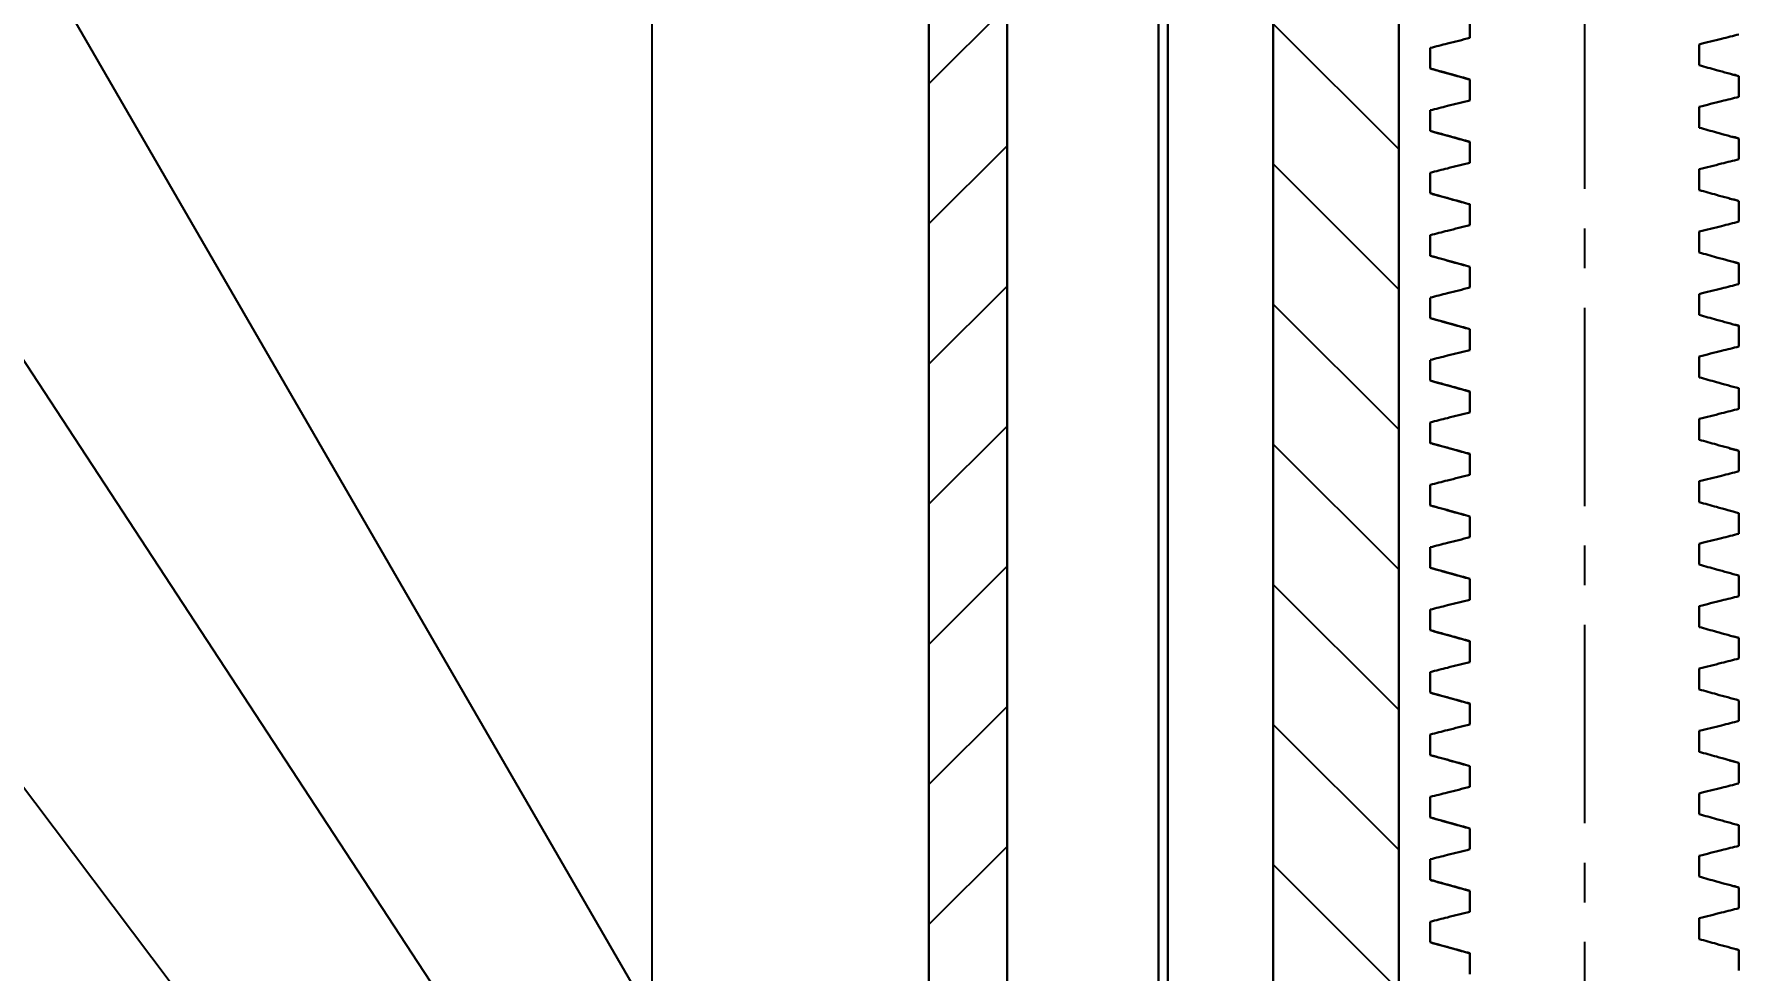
# Model space of a CAD drawing. Header units: millimetres. Extents: x 0 to 2406, y -938 to 757.
# Drawn here: x 2070.6 to 2125.7, y -640.1 to -610.1 of the extents above; entities that cross this region are included whole.
import ezdxf

# ---------------------------------------------------------------- set-up
doc = ezdxf.new("R2010")
doc.units = ezdxf.units.MM
doc.header["$PDSIZE"] = -1
doc.linetypes.add('CENTER', pattern=[10.16, 6.35, -1.27, 1.27, -1.27])
doc.layers.add('10', color=7, linetype='Continuous')
doc.styles.add('SLDTEXTSTYLE2', font='TXT', dxfattribs={"width": 0.7})
doc.dimstyles.new('SLDDIMSTYLE1', dxfattribs={"dimtxt": 3.5, "dimasz": 4.08, "dimexe": 0, "dimexo": 0.0625, "dimgap": 0.875, "dimtad": 2, "dimrnd": 1e-09, "dimzin": 4, "dimdsep": 46, "dimtxsty": 'SLDTEXTSTYLE2', "dimsah": 1, "dimcen": 0.09, "dimadec": 0, "dimazin": 1, "dimtfac": 1, "dimtofl": 0, "dimtmove": 0, "dimatfit": 3, "dimfxl": 1, "dimfrac": 2, "dimtolj": 1, "dimtzin": 12, "dimarcsym": 0})
doc.dimstyles.new('SLDDIMSTYLE4', dxfattribs={"dimtxt": 0.18, "dimasz": 4.08, "dimexe": 0, "dimexo": 0.0625, "dimgap": 0, "dimtad": 0, "dimtih": 1, "dimtoh": 1, "dimdec": 0, "dimrnd": 1e-09, "dimzin": 0, "dimdsep": 46, "dimtxsty": 'Standard', "dimsah": 1, "dimcen": 0.09, "dimadec": 0, "dimazin": 0, "dimtfac": 4.08, "dimtdec": 0, "dimtofl": 0, "dimtmove": 0, "dimatfit": 3, "dimfxl": 1, "dimfrac": 2, "dimtolj": 1, "dimtzin": 0, "dimarcsym": 0})

# ---------------------------------------------------------------- blocks, each defined once
blk = doc.blocks.new('*D78')
at = {"layer": '10', "color": 0, "lineweight": -2, "transparency": 16777216}
for p, q in [((2123.066, -512.064), (2090.361, -512.064)), ((2090.361, -711.884), (2090.361, -516.144)), ((2125.105, -715.964), (2090.361, -715.964))]:
    blk.add_line(p, q, dxfattribs=at)
at = {"layer": '10', "color": 0, "transparency": 16777216}
for points in [[(2089.681, -516.144), (2091.041, -516.144), (2090.361, -512.064)], [(2089.681, -711.884), (2091.041, -711.884), (2090.361, -715.964)]]:
    blk.add_solid(points, dxfattribs=at)
at = {"layer": 'Defpoints', "color": 0, "transparency": 16777216}
for p in [(2090.361, -512.064), (2123.128, -512.064), (2125.168, -715.964)]:
    blk.add_point(p, dxfattribs=at)
at = {"layer": '10', "color": 0, "lineweight": 25, "transparency": 16777216, "insert": (2083.486, -599.575), "char_height": 3.5, "attachment_point": 2, "rotation": 90, "style": 'SLDTEXTSTYLE2'}
blk.add_mtext('\\A1;{\\Fgbenor|c134;\\H1.71429x;204}', dxfattribs=at)

msp = doc.modelspace()

# ---------------------------------------------------------------- hatches: boundary and pattern name
at = {"layer": '10', "linetype": 'Continuous', "lineweight": 25}
h = msp.add_hatch(dxfattribs=at)
h.set_pattern_fill('ANSI31', color=256, angle=90, style=0)
h.set_pattern_definition([(135, (1688.1174, -964.403), (-2.245064, -2.245064), [])])
edge = h.paths.add_edge_path(flags=0)
edge.add_line((2106.4256849, -706.9644928), (2112.2617888, -706.9644928))
edge.add_line((2112.2617888, -706.9644928), (2112.2617888, -691.4644928))
edge.add_line((2112.2617888, -691.4644928), (2114.2739086, -691.4644928))
edge.add_line((2114.2739086, -691.4644928), (2114.2739086, -492.1147079))
edge.add_spline(control_points=[(2114.2739086, -492.1147079), (2114.1899202, -492.0646482), (2114.1059393, -492.014576), (2114.0219649, -491.9644928)], knot_values=[0.013742572, 0.013742572, 0.013742572, 0.013742572, 0.0140322545, 0.0140322545, 0.0140322545, 0.0140322545], weights=[1, 1, 1, 1], degree=3, periodic=0)
edge.add_line((2114.0219649, -491.9644928), (2114.0219649, -458.4644928))
edge.add_spline(control_points=[(2114.0219649, -458.4644928), (2113.5186015, -457.9648567), (2113.0156696, -457.4647857), (2112.5129589, -456.9644928)], knot_values=[0.0187995827, 0.0187995827, 0.0187995827, 0.0187995827, 0.0209215817, 0.0209215817, 0.0209215817, 0.0209215817], weights=[1, 1, 1, 1], degree=3, periodic=0)
edge.add_line((2112.5129589, -456.9644928), (2111.0570622, -456.9644928))
edge.add_spline(control_points=[(2111.0570622, -456.9644928), (2110.7895198, -457.2311228), (2110.5220168, -457.4977924), (2110.2545445, -457.7644928)], knot_values=[0.0262010486, 0.0262010486, 0.0262010486, 0.0262010486, 0.0273347172, 0.0273347172, 0.0273347172, 0.0273347172], weights=[1, 1, 1, 1], degree=3, periodic=0)
edge.add_line((2110.2545445, -457.7644928), (2110.2545445, -688.9644928))
edge.add_line((2110.2545445, -688.9644928), (2106.4256849, -688.9644928))
edge.add_line((2106.4256849, -688.9644928), (2106.4256849, -706.9644928))
h = msp.add_hatch(dxfattribs=at)
h.set_pattern_fill('ANSI31', color=256, style=0)
h.set_pattern_definition([(45, (1688.1174, -964.403), (-2.245064, 2.245064), [])])
h.paths.add_polyline_path([(2099.2256849, -715.9644928), (2101.7256849, -715.9644928), (2101.7256849, -495.9644928), (2100.0256849, -495.9644928), (2100.0256849, -497.9644928), (2099.2256849, -497.9644928)], flags=0)

# ---------------------------------------------------------------- linework, layer by layer
at = {"color": 7, "linetype": 'Continuous', "lineweight": 30}
for p, q in [((2110.2545445, -688.9644928), (2110.2545445, -457.7644928)), ((2114.2739086, -691.4644928), (2114.2739086, -492.1147079)), ((2101.7256849, -715.9644928), (2101.7256849, -495.9644928)), ((2099.2256849, -715.9644928), (2099.2256849, -497.9644928)), ((2106.5756849, -688.9644928), (2106.5756849, -507.9644928)), ((2106.8756849, -688.9644928), (2106.8756849, -507.9644928)), ((2116.5533367, -609.5254174), (2116.5533367, -610.1954174)), ((2115.2836568, -611.1747093), (2115.2836568, -610.5146286)), ((2123.8980331, -611.0712249), (2123.8980331, -610.4012249)), ((2116.5533367, -611.5254174), (2116.5533367, -612.1954174)), ((2125.1677129, -611.4225695), (2125.1677129, -612.0826925)), ((2115.2836568, -613.1746797), (2115.2836568, -612.5138443)), ((2123.8980331, -613.0712249), (2123.8980331, -612.4012249)), ((2115.3883608, -613.1993279), (2115.2836574, -613.1746799)), ((2116.5533367, -613.5254174), (2116.5533367, -614.1954174)), ((2125.1677129, -613.4165994), (2125.1677129, -614.0826863)), ((2123.8980331, -615.0712249), (2123.8980331, -614.4012249)), ((2115.2836568, -615.1747131), (2115.2836568, -614.5145163)), ((2115.3950038, -615.20002), (2115.2836571, -615.1747132)), ((2123.9837681, -615.0950808), (2123.8980331, -615.0704455)), ((2125.1677129, -615.4225505), (2125.1677129, -616.0828118)), ((2116.5533367, -615.5254174), (2116.5533367, -616.1954174)), ((2115.2836568, -617.1753555), (2115.2836568, -616.5144186)), ((2123.8980331, -617.0712249), (2123.8980331, -616.4012249)), ((2115.3580596, -617.1988648), (2115.2836541, -617.1753544)), ((2116.5533367, -617.5254174), (2116.5533367, -618.1954174)), ((2125.1677129, -617.4210602), (2125.1677129, -618.0826236)), ((2115.2836568, -619.1746725), (2115.2836568, -618.5199065)), ((2123.8980331, -619.0712249), (2123.8980331, -618.4012249)), ((2115.3662761, -619.1983687), (2115.2836575, -619.1746727)), ((2116.5533367, -619.5254174), (2116.5533367, -620.1954174)), ((2125.1677129, -619.4166001), (2125.1677129, -620.0826863)), ((2123.8980331, -621.0712249), (2123.8980331, -620.4012249)), ((2115.2836568, -621.1746144), (2115.2836568, -620.5161929)), ((2115.3719995, -621.1991801), (2115.283658, -621.1746149)), ((2116.5533367, -621.5254174), (2116.5533367, -622.1954174)), ((2125.1677129, -621.4228486), (2125.1677129, -622.0827839)), ((2115.2836568, -623.1760804), (2115.2836568, -622.5145979)), ((2123.8980331, -623.0712249), (2123.8980331, -622.4012249)), ((2115.3518392, -623.1934614), (2115.28365, -623.1760774)), ((2116.5533367, -623.5254174), (2116.5533367, -624.1954174)), ((2125.167713, -623.4226103), (2124.8664117, -623.3504185)), ((2125.1677129, -623.4226103), (2125.1677129, -624.0827348)), ((2115.2836568, -625.1746402), (2115.2836568, -624.5145798)), ((2123.8980331, -625.0712249), (2123.8980331, -624.4012249)), ((2115.3754427, -625.1986758), (2115.2836578, -625.1746406)), ((2125.1677129, -625.4225603), (2125.1677129, -626.0826853)), ((2116.5533367, -625.5254174), (2116.5533367, -626.1954174)), ((2115.2836568, -627.1748634), (2115.2836568, -626.5145594)), ((2123.8980331, -627.0712249), (2123.8980331, -626.4012249)), ((2116.5533367, -627.5254174), (2116.5533367, -628.1954174)), ((2125.1677129, -627.423094), (2125.1677129, -628.0828921)), ((2115.2836568, -629.1742924), (2115.2836568, -628.5155103)), ((2123.8980331, -629.0712249), (2123.8980331, -628.4012249)), ((2115.3623041, -629.1989426), (2115.283659, -629.1742933)), ((2116.5533367, -629.5254174), (2116.5533367, -630.1954174)), ((2125.1677129, -629.4224723), (2125.1677129, -630.0826618)), ((2115.2836568, -631.1743917), (2115.2836568, -630.5142455)), ((2123.8980331, -631.0712249), (2123.8980331, -630.4012249)), ((2115.3576131, -631.1985765), (2115.2836585, -631.1743923)), ((2125.1677129, -631.4228637), (2125.1677129, -632.0826961)), ((2116.5533367, -631.5254174), (2116.5533367, -632.1954174)), ((2115.2836568, -633.1747442), (2115.2836568, -632.517783)), ((2123.8980331, -633.0712249), (2123.8980331, -632.4012249)), ((2115.3702567, -633.1987883), (2115.2836568, -633.1747442)), ((2116.5533367, -633.5254174), (2116.5533367, -634.1954174)), ((2125.1677135, -633.4225558), (2124.8674593, -633.3498791)), ((2125.1677129, -633.4225555), (2125.1677129, -634.0790683)), ((2115.2836568, -635.1750655), (2115.2836568, -634.5160989)), ((2123.8980331, -635.0712249), (2123.8980331, -634.4012249)), ((2115.3995012, -635.2004341), (2115.2836554, -635.1750649)), ((2116.5533367, -635.5254174), (2116.5533367, -636.1954174)), ((2125.1677196, -635.4209585), (2125.0806344, -635.3986741)), ((2125.1677129, -635.4209558), (2125.1677129, -636.0826974)), ((2123.8980331, -637.0712249), (2123.8980331, -636.4012249)), ((2115.2836568, -637.1753933), (2115.2836568, -636.5151062)), ((2116.5533367, -637.5254174), (2116.5533367, -638.1954174)), ((2125.1677129, -637.4184935), (2125.1677129, -638.0830056)), ((2115.2836568, -639.1740947), (2115.2836568, -638.5149331)), ((2123.8980331, -639.0712249), (2123.8980331, -638.4012249)), ((2115.3647555, -639.1989688), (2115.28366, -639.1740961)), ((2116.5533367, -639.5254174), (2116.5533367, -640.1954174)), ((2125.1677129, -639.4225636), (2125.1677129, -640.0804829))]:
    msp.add_line(p, q, dxfattribs=at)
for points, knots in [([(2116.5533367, -610.1954174), (2116.4334608, -610.2250228), (2116.193709, -610.2842335), (2115.7704611, -610.3905593), (2115.4672324, -610.4678346), (2115.2836568, -610.5146172)], [0, 0, 0, 0, 0.2829471771, 0.5658941508, 1, 1, 1, 1]), ([(2123.8980331, -610.4012249), (2124.0179279, -610.371696), (2124.2577174, -610.3126384), (2124.6809663, -610.2065571), (2124.9841731, -610.1294331), (2125.1677129, -610.0827477)], [0, 0, 0, 0, 0.2829851945, 0.5659701779, 1, 1, 1, 1]), ([(2125.1677129, -611.4226207), (2125.0486491, -611.3899031), (2124.8105213, -611.324468), (2124.3872168, -611.2076154), (2124.0831545, -611.1228391), (2123.8980331, -611.0712249)], [0, 0, 0, 0, 0.2811819363, 0.5623638912, 1, 1, 1, 1]), ([(2115.2836568, -611.1747443), (2115.4027351, -611.2074094), (2115.6408916, -611.2727397), (2116.0641927, -611.3893629), (2116.3682453, -611.4739346), (2116.5533367, -611.5254174)], [0, 0, 0, 0, 0.2812230588, 0.5624461346, 1, 1, 1, 1]), ([(2115.3590753, -611.1986874), (2115.3523788, -611.1969764), (2115.320455, -611.1888199), (2115.2999002, -611.180938), (2115.2836572, -611.1747094)], [0, 0, 0, 0, 0.2097655607, 1, 1, 1, 1]), ([(2115.3572946, -611.1985924), (2115.5737878, -611.2582207), (2115.9728614, -611.3681369), (2116.3711263, -611.4796302), (2116.5533367, -611.5306395)], [0, 0, 0, 0, 0.5424893841, 1, 1, 1, 1]), ([(2125.1677134, -611.4225697), (2125.1671766, -611.4223468), (2125.1246623, -611.4046908), (2125.0858338, -611.3862486), (2124.9694749, -611.3679075), (2124.9677898, -611.3676419)], [0, 0, 0, 0, 0.0124451887, 0.9856978035, 1, 1, 1, 1]), ([(2116.5533367, -612.1954174), (2116.4334608, -612.2250228), (2116.193709, -612.2842335), (2115.7704611, -612.3905593), (2115.4672324, -612.4678346), (2115.2836568, -612.5146172)], [0, 0, 0, 0, 0.2829471771, 0.5658941508, 1, 1, 1, 1]), ([(2123.8980331, -612.4012249), (2124.0179279, -612.371696), (2124.2577174, -612.3126384), (2124.6809663, -612.2065571), (2124.9841731, -612.1294331), (2125.1677129, -612.0827477)], [0, 0, 0, 0, 0.2829851945, 0.5659701779, 1, 1, 1, 1]), ([(2115.2836568, -613.1747443), (2115.4027351, -613.2074094), (2115.6408916, -613.2727397), (2116.0641927, -613.3893629), (2116.3682453, -613.4739346), (2116.5533367, -613.5254174)], [0, 0, 0, 0, 0.2812230588, 0.5624461346, 1, 1, 1, 1]), ([(2115.3572946, -613.1985924), (2115.5737878, -613.2582207), (2115.9728614, -613.3681369), (2116.3711263, -613.4796302), (2116.5533367, -613.5306395)], [0, 0, 0, 0, 0.54248938415, 1, 1, 1, 1]), ([(2125.1677129, -613.4226207), (2125.0486491, -613.3899031), (2124.8105213, -613.324468), (2124.3872168, -613.2076154), (2124.0831545, -613.1228391), (2123.8980331, -613.0712249)], [0, 0, 0, 0, 0.28118193634, 0.56236389122, 1, 1, 1, 1]), ([(2125.1677417, -613.4166114), (2125.1310818, -613.3996891), (2125.0896543, -613.3805661), (2124.9528942, -613.3614208), (2124.9371554, -613.3592175)], [0, 0, 0, 0, 0.8849164874, 1, 1, 1, 1]), ([(2116.5533367, -614.1954174), (2116.4334608, -614.2250228), (2116.193709, -614.2842335), (2115.7704611, -614.3905593), (2115.4672324, -614.4678346), (2115.2836568, -614.5146172)], [0, 0, 0, 0, 0.2829471771, 0.5658941508, 1, 1, 1, 1]), ([(2123.8980331, -614.4012249), (2124.0179279, -614.371696), (2124.2577174, -614.3126384), (2124.6809663, -614.2065571), (2124.9841731, -614.1294331), (2125.1677129, -614.0827477)], [0, 0, 0, 0, 0.2829851945, 0.5659701779, 1, 1, 1, 1]), ([(2115.2836568, -615.1747443), (2115.4027351, -615.2074094), (2115.6408916, -615.2727397), (2116.0641927, -615.3893629), (2116.3682453, -615.4739346), (2116.5533367, -615.5254174)], [0, 0, 0, 0, 0.2812230588, 0.5624461346, 1, 1, 1, 1]), ([(2115.3572946, -615.1985924), (2115.5737878, -615.2582207), (2115.9728614, -615.3681369), (2116.3711263, -615.4796302), (2116.5533367, -615.5306395)], [0, 0, 0, 0, 0.5424893841, 1, 1, 1, 1]), ([(2125.1677129, -615.4226207), (2125.0486491, -615.3899031), (2124.8105213, -615.324468), (2124.3872168, -615.2076154), (2124.0831545, -615.1228391), (2123.8980331, -615.0712249)], [0, 0, 0, 0, 0.2811819363, 0.5623638912, 1, 1, 1, 1]), ([(2125.1677136, -615.4225508), (2125.114038, -615.4020575), (2125.0511374, -615.3780421), (2124.8894592, -615.3535116), (2124.8657474, -615.3499139)], [0, 0, 0, 0, 0.8533398388, 1, 1, 1, 1]), ([(2116.5533367, -616.1954174), (2116.4334608, -616.2250228), (2116.193709, -616.2842335), (2115.7704611, -616.3905593), (2115.4672324, -616.4678346), (2115.2836568, -616.5146172)], [0, 0, 0, 0, 0.2829471771, 0.5658941508, 1, 1, 1, 1]), ([(2123.8980331, -616.4012249), (2124.0179279, -616.371696), (2124.2577174, -616.3126384), (2124.6809663, -616.2065571), (2124.9841731, -616.1294331), (2125.1677129, -616.0827477)], [0, 0, 0, 0, 0.2829851945, 0.5659701779, 1, 1, 1, 1]), ([(2125.1677129, -617.4226207), (2125.0486491, -617.3899031), (2124.8105213, -617.324468), (2124.3872168, -617.2076154), (2124.0831545, -617.1228391), (2123.8980331, -617.0712249)], [0, 0, 0, 0, 0.2811819363, 0.5623638912, 1, 1, 1, 1]), ([(2115.2836568, -617.1747443), (2115.4027351, -617.2074094), (2115.6408916, -617.2727397), (2116.0641927, -617.3893629), (2116.3682453, -617.4739346), (2116.5533367, -617.5254174)], [0, 0, 0, 0, 0.2812230588, 0.5624461346, 1, 1, 1, 1]), ([(2115.3572946, -617.1985924), (2115.5737878, -617.2582207), (2115.9728614, -617.3681369), (2116.3711263, -617.4796302), (2116.5533367, -617.5306395)], [0, 0, 0, 0, 0.5424893849, 1, 1, 1, 1]), ([(2125.1677206, -617.4210635), (2125.1616458, -617.4185518), (2125.1245422, -617.4032111), (2125.0530685, -617.3876607), (2124.993297, -617.3746564)], [0, 0, 0, 0, 0.16372702899, 1, 1, 1, 1]), ([(2116.5533367, -618.1954174), (2116.4334608, -618.2250228), (2116.193709, -618.2842335), (2115.7704611, -618.3905593), (2115.4672324, -618.4678346), (2115.2836568, -618.5146172)], [0, 0, 0, 0, 0.2829471771, 0.5658941508, 1, 1, 1, 1]), ([(2123.8980331, -618.4012249), (2124.0179279, -618.371696), (2124.2577174, -618.3126384), (2124.6809663, -618.2065571), (2124.9841731, -618.1294331), (2125.1677129, -618.0827477)], [0, 0, 0, 0, 0.2829851945, 0.5659701779, 1, 1, 1, 1]), ([(2115.2836568, -619.1747443), (2115.4027351, -619.2074094), (2115.6408916, -619.2727397), (2116.0641927, -619.3893629), (2116.3682453, -619.4739346), (2116.5533367, -619.5254174)], [0, 0, 0, 0, 0.2812230588, 0.5624461346, 1, 1, 1, 1]), ([(2115.3572946, -619.1985924), (2115.5737878, -619.2582207), (2115.9728614, -619.3681369), (2116.3711263, -619.4796302), (2116.5533367, -619.5306395)], [0, 0, 0, 0, 0.5424893841, 1, 1, 1, 1]), ([(2125.1677129, -619.4226207), (2125.0486491, -619.3899031), (2124.8105213, -619.324468), (2124.3872168, -619.2076154), (2124.0831545, -619.1228391), (2123.8980331, -619.0712249)], [0, 0, 0, 0, 0.2811819363, 0.5623638912, 1, 1, 1, 1]), ([(2125.1677417, -619.4166121), (2125.1667518, -619.4161969), (2125.1427399, -619.4061257), (2125.0881554, -619.39603), (2125.035821, -619.3863505)], [0, 0, 0, 0, 0.04122205522, 1, 1, 1, 1]), ([(2116.5533367, -620.1954174), (2116.4334608, -620.2250228), (2116.193709, -620.2842335), (2115.7704611, -620.3905593), (2115.4672324, -620.4678346), (2115.2836568, -620.5146172)], [0, 0, 0, 0, 0.2829471771, 0.5658941508, 1, 1, 1, 1]), ([(2123.8980331, -620.4012249), (2124.0179279, -620.371696), (2124.2577174, -620.3126384), (2124.6809663, -620.2065571), (2124.9841731, -620.1294331), (2125.1677129, -620.0827477)], [0, 0, 0, 0, 0.2829851945, 0.5659701779, 1, 1, 1, 1]), ([(2115.2836568, -621.1747443), (2115.4027351, -621.2074094), (2115.6408916, -621.2727397), (2116.0641927, -621.3893629), (2116.3682453, -621.4739346), (2116.5533367, -621.5254174)], [0, 0, 0, 0, 0.2812230588, 0.5624461346, 1, 1, 1, 1]), ([(2115.3572946, -621.1985924), (2115.5737878, -621.2582207), (2115.9728614, -621.3681369), (2116.3711263, -621.4796302), (2116.5533367, -621.5306395)], [0, 0, 0, 0, 0.5424893841, 1, 1, 1, 1]), ([(2125.1677129, -621.4226207), (2125.0486491, -621.3899031), (2124.8105213, -621.324468), (2124.3872168, -621.2076154), (2124.0831545, -621.1228391), (2123.8980331, -621.0712249)], [0, 0, 0, 0, 0.2811819363, 0.5623638912, 1, 1, 1, 1]), ([(2123.8980331, -622.4012249), (2124.0179279, -622.371696), (2124.2577174, -622.3126384), (2124.6809663, -622.2065571), (2124.9841731, -622.1294331), (2125.1677129, -622.0827477)], [0, 0, 0, 0, 0.2829851945, 0.5659701779, 1, 1, 1, 1]), ([(2116.5533367, -622.1954174), (2116.4334608, -622.2250228), (2116.193709, -622.2842335), (2115.7704611, -622.3905593), (2115.4672324, -622.4678346), (2115.2836568, -622.5146172)], [0, 0, 0, 0, 0.2829471771, 0.5658941508, 1, 1, 1, 1]), ([(2115.2836568, -623.1747443), (2115.4027351, -623.2074094), (2115.6408916, -623.2727397), (2116.0641927, -623.3893629), (2116.3682453, -623.4739346), (2116.5533367, -623.5254174)], [0, 0, 0, 0, 0.2812230588, 0.5624461346, 1, 1, 1, 1]), ([(2115.3572946, -623.1985924), (2115.5737878, -623.2582207), (2115.9728614, -623.3681369), (2116.3711263, -623.4796302), (2116.5533367, -623.5306395)], [0, 0, 0, 0, 0.5424893841, 1, 1, 1, 1]), ([(2125.1677129, -623.4226207), (2125.0486491, -623.3899031), (2124.8105213, -623.324468), (2124.3872168, -623.2076154), (2124.0831545, -623.1228391), (2123.8980331, -623.0712249)], [0, 0, 0, 0, 0.28118193634, 0.56236389122, 1, 1, 1, 1]), ([(2116.5533367, -624.1954174), (2116.4334608, -624.2250228), (2116.193709, -624.2842335), (2115.7704611, -624.3905593), (2115.4672324, -624.4678346), (2115.2836568, -624.5146172)], [0, 0, 0, 0, 0.2829471771, 0.5658941508, 1, 1, 1, 1]), ([(2123.8980331, -624.4012249), (2124.0179279, -624.371696), (2124.2577174, -624.3126384), (2124.6809663, -624.2065571), (2124.9841731, -624.1294331), (2125.1677129, -624.0827477)], [0, 0, 0, 0, 0.2829851945, 0.5659701779, 1, 1, 1, 1]), ([(2115.2836568, -625.1747443), (2115.4027351, -625.2074094), (2115.6408916, -625.2727397), (2116.0641927, -625.3893629), (2116.3682453, -625.4739346), (2116.5533367, -625.5254174)], [0, 0, 0, 0, 0.2812230588, 0.5624461346, 1, 1, 1, 1]), ([(2115.3572946, -625.1985924), (2115.5737878, -625.2582207), (2115.9728614, -625.3681369), (2116.3711263, -625.4796302), (2116.5533367, -625.5306395)], [0, 0, 0, 0, 0.5424893842, 1, 1, 1, 1]), ([(2125.1677129, -625.4226207), (2125.0486491, -625.3899031), (2124.8105213, -625.324468), (2124.3872168, -625.2076154), (2124.0831545, -625.1228391), (2123.8980331, -625.0712249)], [0, 0, 0, 0, 0.2811819363, 0.5623638912, 1, 1, 1, 1]), ([(2116.5533367, -626.1954174), (2116.4334608, -626.2250228), (2116.193709, -626.2842335), (2115.7704611, -626.3905593), (2115.4672324, -626.4678346), (2115.2836568, -626.5146172)], [0, 0, 0, 0, 0.2829471771, 0.5658941508, 1, 1, 1, 1]), ([(2123.8980331, -626.4012249), (2124.0179279, -626.371696), (2124.2577174, -626.3126384), (2124.6809663, -626.2065571), (2124.9841731, -626.1294331), (2125.1677129, -626.0827477)], [0, 0, 0, 0, 0.2829851945, 0.5659701779, 1, 1, 1, 1]), ([(2125.1677129, -627.4226207), (2125.0486491, -627.3899031), (2124.8105213, -627.324468), (2124.3872168, -627.2076154), (2124.0831545, -627.1228391), (2123.8980331, -627.0712249)], [0, 0, 0, 0, 0.2811819363, 0.5623638912, 1, 1, 1, 1]), ([(2115.363162, -627.1989751), (2115.3398519, -627.1928801), (2115.3086981, -627.1847342), (2115.2886926, -627.1768484), (2115.2836557, -627.1748629)], [0, 0, 0, 0, 0.74822677767, 1, 1, 1, 1]), ([(2115.2836568, -627.1747443), (2115.4027351, -627.2074094), (2115.6408916, -627.2727397), (2116.0641927, -627.3893629), (2116.3682453, -627.4739346), (2116.5533367, -627.5254174)], [0, 0, 0, 0, 0.2812230588, 0.5624461346, 1, 1, 1, 1]), ([(2115.3572946, -627.1985924), (2115.5737878, -627.2582207), (2115.9728614, -627.3681369), (2116.3711263, -627.4796302), (2116.5533367, -627.5306395)], [0, 0, 0, 0, 0.5424893841, 1, 1, 1, 1]), ([(2123.8980331, -628.4012249), (2124.0179279, -628.371696), (2124.2577174, -628.3126384), (2124.6809663, -628.2065571), (2124.9841731, -628.1294331), (2125.1677129, -628.0827477)], [0, 0, 0, 0, 0.2829851945, 0.5659701779, 1, 1, 1, 1]), ([(2116.5533367, -628.1954174), (2116.4334608, -628.2250228), (2116.193709, -628.2842335), (2115.7704611, -628.3905593), (2115.4672324, -628.4678346), (2115.2836568, -628.5146172)], [0, 0, 0, 0, 0.2829471771, 0.5658941508, 1, 1, 1, 1]), ([(2115.2836568, -629.1747443), (2115.4027351, -629.2074094), (2115.6408916, -629.2727397), (2116.0641927, -629.3893629), (2116.3682453, -629.4739346), (2116.5533367, -629.5254174)], [0, 0, 0, 0, 0.2812230588, 0.5624461346, 1, 1, 1, 1]), ([(2115.3572946, -629.1985924), (2115.5737878, -629.2582207), (2115.9728614, -629.3681369), (2116.3711263, -629.4796302), (2116.5533367, -629.5306395)], [0, 0, 0, 0, 0.54248938475, 1, 1, 1, 1]), ([(2125.1677129, -629.4226207), (2125.0486491, -629.3899031), (2124.8105213, -629.324468), (2124.3872168, -629.2076154), (2124.0831545, -629.1228391), (2123.8980331, -629.0712249)], [0, 0, 0, 0, 0.2811819363, 0.5623638912, 1, 1, 1, 1]), ([(2125.1677143, -629.4224729), (2125.1587455, -629.419014), (2125.1192784, -629.4037931), (2125.0654402, -629.3864934), (2124.988394, -629.3723599), (2124.9780383, -629.3704602)], [0, 0, 0, 0, 0.2029024862, 0.8928630091, 1, 1, 1, 1]), ([(2116.5533367, -630.1954174), (2116.4334608, -630.2250228), (2116.193709, -630.2842335), (2115.7704611, -630.3905593), (2115.4672324, -630.4678346), (2115.2836568, -630.5146172)], [0, 0, 0, 0, 0.2829471771, 0.5658941508, 1, 1, 1, 1]), ([(2123.8980331, -630.4012249), (2124.0179279, -630.371696), (2124.2577174, -630.3126384), (2124.6809663, -630.2065571), (2124.9841731, -630.1294331), (2125.1677129, -630.0827477)], [0, 0, 0, 0, 0.2829851945, 0.5659701779, 1, 1, 1, 1]), ([(2115.2836568, -631.1747443), (2115.4027351, -631.2074094), (2115.6408916, -631.2727397), (2116.0641927, -631.3893629), (2116.3682453, -631.4739346), (2116.5533367, -631.5254174)], [0, 0, 0, 0, 0.2812230588, 0.5624461346, 1, 1, 1, 1]), ([(2115.3572946, -631.1985924), (2115.5737878, -631.2582207), (2115.9728614, -631.3681369), (2116.3711263, -631.4796302), (2116.5533367, -631.5306395)], [0, 0, 0, 0, 0.5424893846, 1, 1, 1, 1]), ([(2125.1677129, -631.4226207), (2125.0486491, -631.3899031), (2124.8105213, -631.324468), (2124.3872168, -631.2076154), (2124.0831545, -631.1228391), (2123.8980331, -631.0712249)], [0, 0, 0, 0, 0.2811819363, 0.5623638912, 1, 1, 1, 1]), ([(2116.5533367, -632.1954174), (2116.4334608, -632.2250228), (2116.193709, -632.2842335), (2115.7704611, -632.3905593), (2115.4672324, -632.4678346), (2115.2836568, -632.5146172)], [0, 0, 0, 0, 0.2829471771, 0.5658941508, 1, 1, 1, 1]), ([(2123.8980331, -632.4012249), (2124.0179279, -632.371696), (2124.2577174, -632.3126384), (2124.6809663, -632.2065571), (2124.9841731, -632.1294331), (2125.1677129, -632.0827477)], [0, 0, 0, 0, 0.2829851945, 0.5659701779, 1, 1, 1, 1]), ([(2125.1677129, -633.4226207), (2125.0486491, -633.3899031), (2124.8105213, -633.324468), (2124.3872168, -633.2076154), (2124.0831545, -633.1228391), (2123.8980331, -633.0712249)], [0, 0, 0, 0, 0.2811819363, 0.5623638912, 1, 1, 1, 1]), ([(2115.2836568, -633.1747443), (2115.4027351, -633.2074094), (2115.6408916, -633.2727397), (2116.0641927, -633.3893629), (2116.3682453, -633.4739346), (2116.5533367, -633.5254174)], [0, 0, 0, 0, 0.2812230588, 0.5624461346, 1, 1, 1, 1]), ([(2115.3572946, -633.1985924), (2115.5737878, -633.2582207), (2115.9728614, -633.3681369), (2116.3711263, -633.4796302), (2116.5533367, -633.5306395)], [0, 0, 0, 0, 0.54248938414, 1, 1, 1, 1]), ([(2116.5533367, -634.1954174), (2116.4334608, -634.2250228), (2116.193709, -634.2842335), (2115.7704611, -634.3905593), (2115.4672324, -634.4678346), (2115.2836568, -634.5146172)], [0, 0, 0, 0, 0.2829471771, 0.5658941508, 1, 1, 1, 1]), ([(2123.8980331, -634.4012249), (2124.0179279, -634.371696), (2124.2577174, -634.3126384), (2124.6809663, -634.2065571), (2124.9841731, -634.1294331), (2125.1677129, -634.0827477)], [0, 0, 0, 0, 0.2829851945, 0.5659701779, 1, 1, 1, 1]), ([(2115.2836568, -635.1747443), (2115.4027351, -635.2074094), (2115.6408916, -635.2727397), (2116.0641927, -635.3893629), (2116.3682453, -635.4739346), (2116.5533367, -635.5254174)], [0, 0, 0, 0, 0.2812230588, 0.5624461346, 1, 1, 1, 1]), ([(2115.3572946, -635.1985924), (2115.5737878, -635.2582207), (2115.9728614, -635.3681369), (2116.3711263, -635.4796302), (2116.5533367, -635.5306395)], [0, 0, 0, 0, 0.5424893841, 1, 1, 1, 1]), ([(2125.1677129, -635.4226207), (2125.0486491, -635.3899031), (2124.8105213, -635.324468), (2124.3872168, -635.2076154), (2124.0831545, -635.1228391), (2123.8980331, -635.0712249)], [0, 0, 0, 0, 0.2811819363, 0.5623638912, 1, 1, 1, 1]), ([(2116.5533367, -636.1954174), (2116.4334608, -636.2250228), (2116.193709, -636.2842335), (2115.7704611, -636.3905593), (2115.4672324, -636.4678346), (2115.2836568, -636.5146172)], [0, 0, 0, 0, 0.2829471771, 0.5658941508, 1, 1, 1, 1]), ([(2123.8980331, -636.4012249), (2124.0179279, -636.371696), (2124.2577174, -636.3126384), (2124.6809663, -636.2065571), (2124.9841731, -636.1294331), (2125.1677129, -636.0827477)], [0, 0, 0, 0, 0.2829851945, 0.5659701779, 1, 1, 1, 1]), ([(2115.379645, -637.200075), (2115.3595122, -637.1966177), (2115.3097928, -637.1880796), (2115.2934055, -637.1801254), (2115.2836538, -637.1753921)], [0, 0, 0, 0, 0.4049293852, 1, 1, 1, 1]), ([(2115.2836568, -637.1747443), (2115.4027351, -637.2074094), (2115.6408916, -637.2727397), (2116.0641927, -637.3893629), (2116.3682453, -637.4739346), (2116.5533367, -637.5254174)], [0, 0, 0, 0, 0.2812230588, 0.5624461346, 1, 1, 1, 1]), ([(2115.3572947, -637.1985924), (2115.5737879, -637.2582208), (2115.9728615, -637.3681369), (2116.3711263, -637.4796302), (2116.5533367, -637.5306395)], [0, 0, 0, 0, 0.5424894405, 1, 1, 1, 1]), ([(2125.1677129, -637.4226207), (2125.0486491, -637.3899031), (2124.8105213, -637.324468), (2124.3872168, -637.2076154), (2124.0831545, -637.1228391), (2123.8980331, -637.0712249)], [0, 0, 0, 0, 0.28118193634, 0.56236389122, 1, 1, 1, 1]), ([(2125.1677322, -637.4185015), (2125.1256004, -637.4010351), (2125.0804379, -637.3823122), (2124.956616, -637.3635435), (2124.9483066, -637.362284)], [0, 0, 0, 0, 0.93289248428, 1, 1, 1, 1]), ([(2123.8980331, -638.4012249), (2124.0179279, -638.371696), (2124.2577174, -638.3126384), (2124.6809663, -638.2065571), (2124.9841731, -638.1294331), (2125.1677129, -638.0827477)], [0, 0, 0, 0, 0.2829851945, 0.5659701779, 1, 1, 1, 1]), ([(2116.5533367, -638.1954174), (2116.4334608, -638.2250228), (2116.193709, -638.2842335), (2115.7704611, -638.3905593), (2115.4672324, -638.4678346), (2115.2836568, -638.5146172)], [0, 0, 0, 0, 0.2829471771, 0.5658941508, 1, 1, 1, 1]), ([(2115.2836568, -639.1747443), (2115.4027351, -639.2074094), (2115.6408916, -639.2727397), (2116.0641927, -639.3893629), (2116.3682453, -639.4739346), (2116.5533367, -639.5254174)], [0, 0, 0, 0, 0.2812230588, 0.5624461346, 1, 1, 1, 1]), ([(2115.3572946, -639.1985924), (2115.5737878, -639.2582207), (2115.9728614, -639.3681369), (2116.3711263, -639.4796302), (2116.5533367, -639.5306395)], [0, 0, 0, 0, 0.5424893849, 1, 1, 1, 1]), ([(2125.1677129, -639.4226207), (2125.0486491, -639.3899031), (2124.8105213, -639.324468), (2124.3872168, -639.2076154), (2124.0831545, -639.1228391), (2123.8980331, -639.0712249)], [0, 0, 0, 0, 0.2811819363, 0.5623638912, 1, 1, 1, 1]), ([(2125.1677135, -639.4225638), (2125.1607257, -639.4196424), (2125.1352894, -639.4090082), (2125.0853052, -639.3979845), (2125.0490526, -639.3899892)], [0, 0, 0, 0, 0.2747170962, 1, 1, 1, 1])]:
    msp.add_open_spline(points, degree=3, knots=knots, dxfattribs=at)
at = {"layer": '10', "linetype": 'CENTER', "lineweight": 25}
msp.add_line((2120.2256849, -435.9644928), (2120.2256849, -747.921417), dxfattribs=at)

# ---------------------------------------------------------------- dimensions: what is measured, and where the dimension line sits
at = {"layer": '10', "lineweight": 25}
dim = msp.add_linear_dim(base=(2090.3605925, -512.0644928), p1=(2125.1677129, -715.9644928), p2=(2123.1280358, -512.0644928), angle=90, text='{\\Fgbenor|c134;\\H1.71429x;204}', dimstyle='SLDDIMSTYLE1', dxfattribs=at)
dim.commit()
dim.dimension.update_dxf_attribs({"geometry": '*D78', "text_midpoint": (2090.3605925, -599.5754147), "dimtype": 160})

# ---------------------------------------------------------------- leaders
at = {"layer": '10'}
for points in [[(2142.0627909, -730.9644928), (2021.7664772, -523.0519537)], [(2136.5897168, -721.8644928), (2021.7664772, -546.5280658)], [(2107.7497239, -683.9644928), (2021.7664772, -570.0041778)], [(2137.3137781, -725.4119389), (2021.7664772, -593.3979175)]]:
    msp.add_leader(points, dimstyle='SLDDIMSTYLE4', dxfattribs=at)
at = {"layer": '10', "lineweight": 25}
msp.add_leader([(2137.1304224, -725.9644928), (2021.7664772, -616.8740295)], dimstyle='SLDDIMSTYLE4', dxfattribs=at)

doc.saveas('drawing.dxf')
